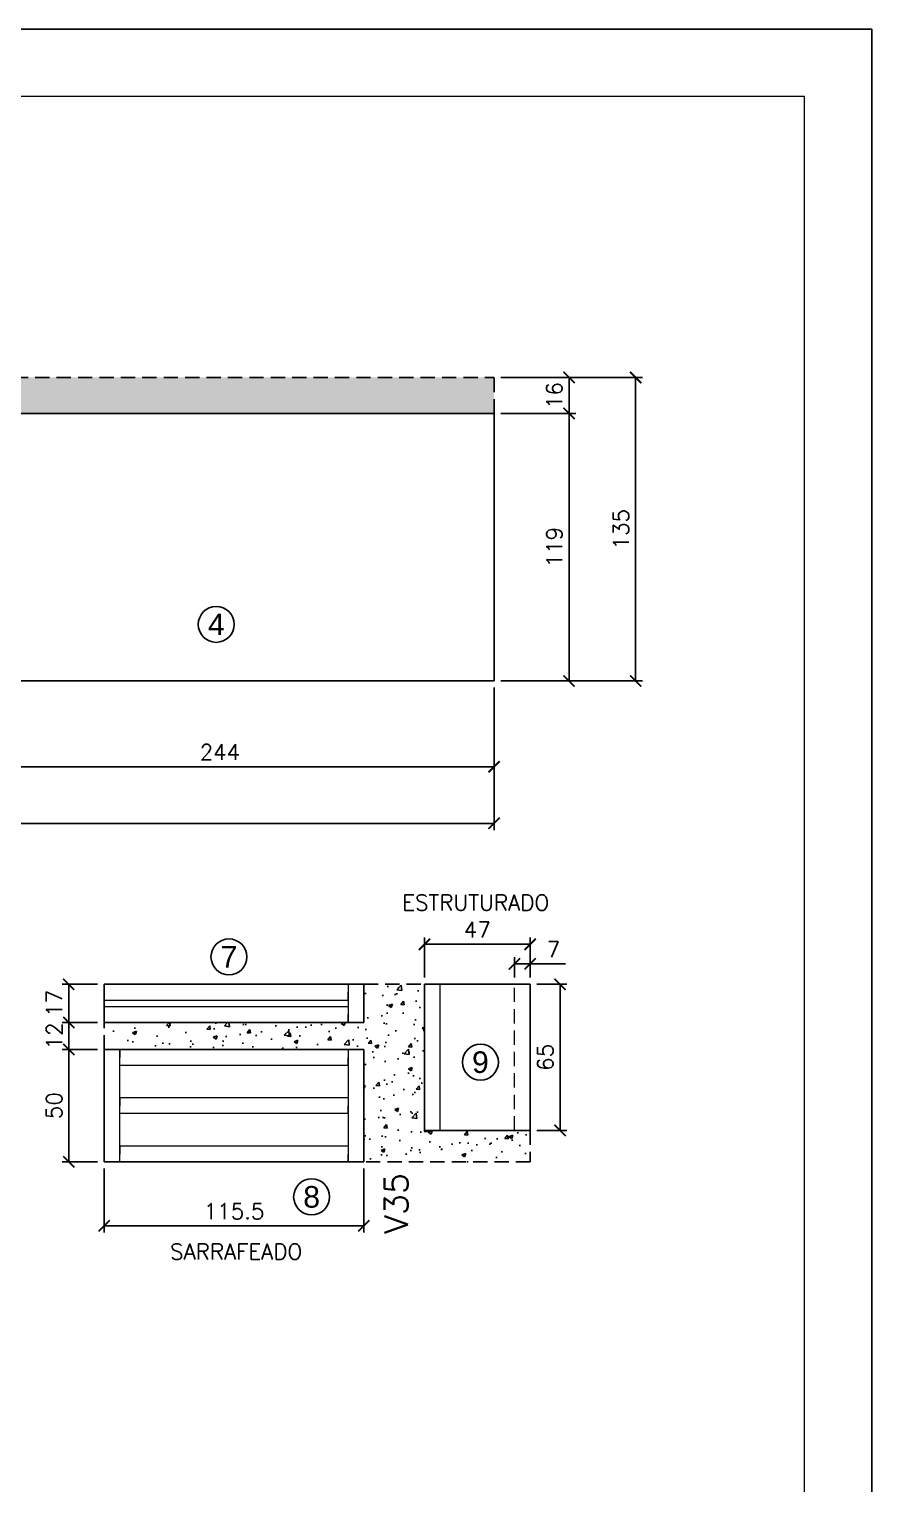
# Model space of a CAD drawing. Extents: x -23436 to 4767, y -4638 to 9755.
# Drawn here: x -19566 to -19191, y 5635 to 6282 of the extents above; entities that cross this region are included whole.
import ezdxf
from ezdxf.enums import TextEntityAlignment as Align

# ---------------------------------------------------------------- set-up
doc = ezdxf.new("R2010")
doc.units = 0
doc.header["$PDMODE"] = 2
doc.header["$PDSIZE"] = 10
doc.linetypes.add('HIDDEN', pattern=[9.525, 6.35, -3.175])
doc.layers.get('0').update_dxf_attribs({"lineweight": 13})
doc.layers.get('Defpoints').update_dxf_attribs({"lineweight": 13})
for name, color, linetype in [('Concreto', 250, 'HIDDEN'), ('Cota', 4, 'Continuous'), ('MB Logo', 255, 'Continuous'), ('Painéis', 200, 'Continuous'), ('Romaneio', 10, 'Continuous')]:
    doc.layers.add(name, color=color, linetype=linetype)
for name, color, linetype, lineweight in [('cotas', 4, 'Continuous', 13), ('FOLHA MB', 7, 'Continuous', 13), ('Sarr 2.2x7', 40, 'Continuous', 9), ('Texto Seção', 7, 'Continuous', 15)]:
    doc.layers.add(name, color=color, linetype=linetype, lineweight=lineweight)
doc.layers.add('Laje_Perimetro', color=7, linetype='Continuous', plot=False)
doc.styles.add('ARIAL', font='arial.ttf', dxfattribs={"oblique": 15, "height": 25})
doc.styles.add('REGUA-120', font='ROMANS.shx', dxfattribs={"height": 15})
doc.styles.add('ROMANS', font='romans.shx')
doc.dimstyles.new('Cota Paínel', dxfattribs={"dimtxt": 7, "dimasz": 5, "dimexe": 3, "dimexo": 3, "dimgap": 3, "dimtad": 1, "dimdec": 1, "dimzin": 12, "dimdsep": 46, "dimtxsty": 'ROMANS', "dimblk": 'ARCHTICK', "dimcen": 0, "dimclrd": 4, "dimclre": 4, "dimclrt": 1, "dimadec": 1, "dimazin": 3, "dimtfac": 1, "dimtdec": 1, "dimtmove": 0, "dimatfit": 3, "dimldrblk": 'OBLIQUE', "dimfxl": 1, "dimtolj": 1, "dimtzin": 12, "dimarcsym": 0})
doc.dimstyles.new('PAINEL', dxfattribs={"dimtxt": 7, "dimasz": 5, "dimexe": 3, "dimexo": 3, "dimgap": 3, "dimtad": 1, "dimdec": 1, "dimzin": 12, "dimdsep": 46, "dimtxsty": 'ROMANS', "dimblk": 'ARCHTICK', "dimcen": 0, "dimclrd": 4, "dimclre": 4, "dimclrt": 1, "dimadec": 1, "dimazin": 3, "dimtfac": 1, "dimtdec": 1, "dimtmove": 0, "dimatfit": 3, "dimldrblk": 'OBLIQUE', "dimfxl": 1, "dimtolj": 1, "dimtzin": 12, "dimarcsym": 0})
pattern_1 = [(50, (-4755.02, -1150), (17.931505, -1.568803), [1.875, -20.625]), (355, (-4755.02, -1150), (-3.468783, 18.804803), [1.5, -16.5]), (100.45144, (-4753.526, -1150.13), (14.462721, 17.236), [1.593505, -17.528553]), (46.1842, (-4755.02, -1145), (26.681033, -4.137982), [2.8125, -30.9375]), (96.63564, (-4752.797, -1145.345), (23.36655, 24.352965), [2.39026, -26.292844]), (351.18416, (-4755.02, -1145), (23.36655, 24.352965), [2.25, -24.75]), (21, (-4752.52, -1146.25), (14.922676, -10.065472), [1.875, -20.625]), (326, (-4752.52, -1146.25), (6.082883, 18.128751), [1.5, -16.5]), (71.45144, (-4751.277, -1147.089), (21.00556, 8.063279), [1.593505, -17.528553]), (37.5, (-4755.0204, -1150), (0.3039964, 8.3223463), [0, -16.3, 0, -16.75, 0, -16.5625]), (7.5, (-4755.02, -1150), (6.5767384, 9.860293), [0, -9.55, 0, -15.925, 0, -6.3125]), (327.5, (-4760.5954, -1150), (13.345561, -0.5638718), [0, -6.25, 0, -19.5, 0, -25.875]), (317.5, (-4763.095, -1150), (14.579654, 2.5026246), [0, -8.125, 0, -12.95, 0, -18.375])]

# ---------------------------------------------------------------- blocks, each defined once
blk = doc.blocks.new('A$C169d8357')
at = {"layer": 'FOLHA MB', "color": 1}
for points in [[(0, 1199.94), (0, 149.94), (1485.02, 149.94), (1485.02, 1199.94)], [(70, 1169.94), (70, 179.94), (1455.02, 179.94), (1455.02, 1169.94)]]:
    blk.add_lwpolyline(points, close=True, dxfattribs=at)
blk = doc.blocks.new('_ArchTick')
at = {"color": 0, "linetype": 'ByBlock', "const_width": 0.15}
blk.add_lwpolyline([(-0.5, -0.5), (0.5, 0.5)], dxfattribs=at)
blk = doc.blocks.new('*D164')
at = {"layer": 'Cota', "color": 4, "lineweight": -2, "transparency": 16777216}
for p, q in [((-19603.45, 5989.26), (-19603.45, 5951.08)), ((-19359.45, 5989.26), (-19359.45, 5951.08)), ((-19603.45, 5954.08), (-19359.45, 5954.08))]:
    blk.add_line(p, q, dxfattribs=at)
at = {"layer": 'Defpoints', "color": 0, "transparency": 16777216}
for p in [(-19603.45, 5992.26), (-19359.45, 5992.26), (-19359.45, 5954.08)]:
    blk.add_point(p, dxfattribs=at)
at = {"layer": 'Cota', "color": 4, "lineweight": -2, "transparency": 16777216, "xscale": 5, "yscale": 5, "zscale": 5, "rotation": 180}
blk.add_blockref('_ArchTick', (-19603.45, 5954.08), dxfattribs=at)
at = {"layer": 'Cota', "color": 4, "lineweight": -2, "transparency": 16777216, "xscale": 5, "yscale": 5, "zscale": 5}
blk.add_blockref('_ArchTick', (-19359.45, 5954.08), dxfattribs=at)
at = {"layer": 'Cota', "color": 1, "transparency": 16777216, "insert": (-19481.45, 5960.58), "char_height": 7, "attachment_point": 5, "style": 'ROMANS'}
blk.add_mtext('\\A1;244', dxfattribs=at)
blk = doc.blocks.new('_OBLIQUE')
at = {"color": 0, "linetype": 'ByBlock', "lineweight": -2}
for p, q in [((0, 0), (-1, 0)), ((-0.5, -0.5), (0.5, 0.5))]:
    blk.add_line(p, q, dxfattribs=at)
blk = doc.blocks.new('*D165')
at = {"layer": 'cotas', "color": 4, "lineweight": -2, "transparency": 16777216}
for p, q in [((-19535.91, 5857.28), (-19551.68, 5857.28)), ((-19548.68, 5840.28), (-19548.68, 5857.28)), ((-19535.91, 5840.28), (-19551.68, 5840.28))]:
    blk.add_line(p, q, dxfattribs=at)
at = {"layer": 'Defpoints', "color": 0, "transparency": 16777216}
for p in [(-19548.68, 5857.28), (-19532.91, 5857.28), (-19532.91, 5840.28)]:
    blk.add_point(p, dxfattribs=at)
at = {"layer": 'cotas', "color": 4, "lineweight": -2, "transparency": 16777216, "xscale": 5, "yscale": 5, "zscale": 5}
for p, rotation in [((-19548.68, 5857.28), 90), ((-19548.68, 5840.28), 270)]:
    blk.add_blockref('_ArchTick', p, dxfattribs=dict(at, rotation=rotation))
at = {"layer": 'cotas', "color": 1, "transparency": 16777216, "insert": (-19555.18, 5848.78), "char_height": 7, "attachment_point": 5, "rotation": 90, "style": 'ROMANS'}
blk.add_mtext('\\A1;17', dxfattribs=at)
blk = doc.blocks.new('*D166')
at = {"layer": 'cotas', "color": 4, "lineweight": -2, "transparency": 16777216}
for p, q in [((-19535.91, 5840.28), (-19551.68, 5840.28)), ((-19548.68, 5828.28), (-19548.68, 5840.28)), ((-19535.91, 5828.28), (-19551.68, 5828.28))]:
    blk.add_line(p, q, dxfattribs=at)
at = {"layer": 'Defpoints', "color": 0, "transparency": 16777216}
for p in [(-19548.68, 5840.28), (-19532.91, 5840.28), (-19532.91, 5828.28)]:
    blk.add_point(p, dxfattribs=at)
at = {"layer": 'cotas', "color": 4, "lineweight": -2, "transparency": 16777216, "xscale": 5, "yscale": 5, "zscale": 5}
for p, rotation in [((-19548.68, 5840.28), 90), ((-19548.68, 5828.28), 270)]:
    blk.add_blockref('_ArchTick', p, dxfattribs=dict(at, rotation=rotation))
at = {"layer": 'cotas', "color": 1, "transparency": 16777216, "insert": (-19555.18, 5834.28), "char_height": 7, "attachment_point": 5, "rotation": 90, "style": 'ROMANS'}
blk.add_mtext('\\A1;12', dxfattribs=at)
blk = doc.blocks.new('*D167')
at = {"layer": 'cotas', "color": 4, "lineweight": -2, "transparency": 16777216}
for p, q in [((-19535.91, 5828.28), (-19551.68, 5828.28)), ((-19548.68, 5828.28), (-19548.68, 5778.28)), ((-19535.91, 5778.28), (-19551.68, 5778.28))]:
    blk.add_line(p, q, dxfattribs=at)
at = {"layer": 'Defpoints', "color": 0, "transparency": 16777216}
for p in [(-19532.91, 5828.28), (-19548.68, 5778.28), (-19532.91, 5778.28)]:
    blk.add_point(p, dxfattribs=at)
at = {"layer": 'cotas', "color": 4, "lineweight": -2, "transparency": 16777216, "xscale": 5, "yscale": 5, "zscale": 5}
for p, rotation in [((-19548.68, 5828.28), 90), ((-19548.68, 5778.28), 270)]:
    blk.add_blockref('_ArchTick', p, dxfattribs=dict(at, rotation=rotation))
at = {"layer": 'cotas', "color": 1, "transparency": 16777216, "insert": (-19555.18, 5803.28), "char_height": 7, "attachment_point": 5, "rotation": 90, "style": 'ROMANS'}
blk.add_mtext('\\A1;50', dxfattribs=at)
blk = doc.blocks.new('*D173')
at = {"layer": 'Cota', "color": 4, "lineweight": -2, "transparency": 16777216}
for p, q in [((-19356.45, 6111.26), (-19323.12, 6111.26)), ((-19326.12, 6111.26), (-19326.12, 5992.26)), ((-19356.45, 5992.26), (-19323.12, 5992.26))]:
    blk.add_line(p, q, dxfattribs=at)
at = {"layer": 'Defpoints', "color": 0, "transparency": 16777216}
for p in [(-19359.45, 6111.26), (-19359.45, 5992.26), (-19326.12, 5992.26)]:
    blk.add_point(p, dxfattribs=at)
at = {"layer": 'Cota', "color": 4, "lineweight": -2, "transparency": 16777216, "xscale": 5, "yscale": 5, "zscale": 5}
for p, rotation in [((-19326.12, 6111.26), 90), ((-19326.12, 5992.26), 270)]:
    blk.add_blockref('_ArchTick', p, dxfattribs=dict(at, rotation=rotation))
at = {"layer": 'Cota', "color": 1, "transparency": 16777216, "insert": (-19332.62, 6051.76), "char_height": 7, "attachment_point": 5, "rotation": 90, "style": 'ROMANS'}
blk.add_mtext('\\A1;119', dxfattribs=at)
blk = doc.blocks.new('*D174')
at = {"layer": 'Cota', "color": 4, "lineweight": -2, "transparency": 16777216}
for p, q in [((-19356.45, 6127.26), (-19323.12, 6127.26)), ((-19326.12, 6111.26), (-19326.12, 6127.26)), ((-19356.45, 6111.26), (-19323.12, 6111.26))]:
    blk.add_line(p, q, dxfattribs=at)
at = {"layer": 'Defpoints', "color": 0, "transparency": 16777216}
for p in [(-19359.45, 6127.26), (-19326.12, 6127.26), (-19359.45, 6111.26)]:
    blk.add_point(p, dxfattribs=at)
at = {"layer": 'Cota', "color": 4, "lineweight": -2, "transparency": 16777216, "xscale": 5, "yscale": 5, "zscale": 5}
for p, rotation in [((-19326.12, 6127.26), 90), ((-19326.12, 6111.26), 270)]:
    blk.add_blockref('_ArchTick', p, dxfattribs=dict(at, rotation=rotation))
at = {"layer": 'Cota', "color": 1, "transparency": 16777216, "insert": (-19332.62, 6119.26), "char_height": 7, "attachment_point": 5, "rotation": 90, "style": 'ROMANS'}
blk.add_mtext('\\A1;16', dxfattribs=at)
blk = doc.blocks.new('*D175')
at = {"layer": 'Cota', "color": 4, "lineweight": -2, "transparency": 16777216}
for p, q in [((-19356.45, 6127.26), (-19293.48, 6127.26)), ((-19296.48, 5992.26), (-19296.48, 6127.26)), ((-19356.45, 5992.26), (-19293.48, 5992.26))]:
    blk.add_line(p, q, dxfattribs=at)
at = {"layer": 'Defpoints', "color": 0, "transparency": 16777216}
for p in [(-19359.45, 6127.26), (-19296.48, 6127.26), (-19359.45, 5992.26)]:
    blk.add_point(p, dxfattribs=at)
at = {"layer": 'Cota', "color": 4, "lineweight": -2, "transparency": 16777216, "xscale": 5, "yscale": 5, "zscale": 5}
for p, rotation in [((-19296.48, 6127.26), 90), ((-19296.48, 5992.26), 270)]:
    blk.add_blockref('_ArchTick', p, dxfattribs=dict(at, rotation=rotation))
at = {"layer": 'Cota', "color": 1, "transparency": 16777216, "insert": (-19302.98, 6059.76), "char_height": 7, "attachment_point": 5, "rotation": 90, "style": 'ROMANS'}
blk.add_mtext('\\A1;135', dxfattribs=at)
blk = doc.blocks.new('*D176')
at = {"layer": 'Cota', "color": 4, "lineweight": -2, "transparency": 16777216}
for p, q in [((-19350.41, 5860.28), (-19350.41, 5869.37)), ((-19350.41, 5866.37), (-19343.41, 5866.37)), ((-19343.41, 5860.28), (-19343.41, 5869.37)), ((-19343.41, 5866.37), (-19327.75, 5866.37))]:
    blk.add_line(p, q, dxfattribs=at)
at = {"layer": 'Defpoints', "color": 0, "transparency": 16777216}
for p in [(-19343.41, 5866.37), (-19350.41, 5857.28), (-19343.41, 5857.28)]:
    blk.add_point(p, dxfattribs=at)
at = {"layer": 'Cota', "color": 4, "lineweight": -2, "transparency": 16777216, "xscale": 5, "yscale": 5, "zscale": 5, "rotation": 180}
blk.add_blockref('_ArchTick', (-19350.41, 5866.37), dxfattribs=at)
at = {"layer": 'Cota', "color": 4, "lineweight": -2, "transparency": 16777216, "xscale": 5, "yscale": 5, "zscale": 5}
blk.add_blockref('_ArchTick', (-19343.41, 5866.37), dxfattribs=at)
at = {"layer": 'Cota', "color": 1, "transparency": 16777216, "insert": (-19333.08, 5872.87), "char_height": 7, "attachment_point": 5, "style": 'ROMANS'}
blk.add_mtext('\\A1;7', dxfattribs=at)
blk = doc.blocks.new('*D177')
at = {"layer": 'Cota', "color": 4, "lineweight": -2, "transparency": 16777216}
for p, q in [((-19390.41, 5860.28), (-19390.41, 5878.08)), ((-19343.41, 5860.28), (-19343.41, 5878.08)), ((-19390.41, 5875.08), (-19343.41, 5875.08))]:
    blk.add_line(p, q, dxfattribs=at)
at = {"layer": 'Defpoints', "color": 0, "transparency": 16777216}
for p in [(-19343.41, 5875.08), (-19390.41, 5857.28), (-19343.41, 5857.28)]:
    blk.add_point(p, dxfattribs=at)
at = {"layer": 'Cota', "color": 4, "lineweight": -2, "transparency": 16777216, "xscale": 5, "yscale": 5, "zscale": 5, "rotation": 180}
blk.add_blockref('_ArchTick', (-19390.41, 5875.08), dxfattribs=at)
at = {"layer": 'Cota', "color": 4, "lineweight": -2, "transparency": 16777216, "xscale": 5, "yscale": 5, "zscale": 5}
blk.add_blockref('_ArchTick', (-19343.41, 5875.08), dxfattribs=at)
at = {"layer": 'Cota', "color": 1, "transparency": 16777216, "insert": (-19366.91, 5881.58), "char_height": 7, "attachment_point": 5, "style": 'ROMANS'}
blk.add_mtext('\\A1;47', dxfattribs=at)
blk = doc.blocks.new('*D178')
at = {"layer": 'Cota', "color": 4, "lineweight": -2, "transparency": 16777216}
for p, q in [((-19340.41, 5857.28), (-19327.13, 5857.28)), ((-19330.13, 5792.28), (-19330.13, 5857.28)), ((-19340.41, 5792.28), (-19327.13, 5792.28))]:
    blk.add_line(p, q, dxfattribs=at)
at = {"layer": 'Defpoints', "color": 0, "transparency": 16777216}
for p in [(-19343.41, 5857.28), (-19330.13, 5857.28), (-19343.41, 5792.28)]:
    blk.add_point(p, dxfattribs=at)
at = {"layer": 'Cota', "color": 4, "lineweight": -2, "transparency": 16777216, "xscale": 5, "yscale": 5, "zscale": 5}
for p, rotation in [((-19330.13, 5857.28), 90), ((-19330.13, 5792.28), 270)]:
    blk.add_blockref('_ArchTick', p, dxfattribs=dict(at, rotation=rotation))
at = {"layer": 'Cota', "color": 1, "transparency": 16777216, "insert": (-19336.63, 5824.78), "char_height": 7, "attachment_point": 5, "rotation": 90, "style": 'ROMANS'}
blk.add_mtext('\\A1;65', dxfattribs=at)
blk = doc.blocks.new('*D179')
at = {"layer": 'Cota', "color": 4, "lineweight": -2, "transparency": 16777216}
for p, q in [((-19532.91, 5775.28), (-19532.91, 5746.8)), ((-19417.41, 5775.28), (-19417.41, 5746.8)), ((-19532.91, 5749.8), (-19417.41, 5749.8))]:
    blk.add_line(p, q, dxfattribs=at)
at = {"layer": 'Defpoints', "color": 0, "transparency": 16777216}
for p in [(-19532.91, 5778.28), (-19417.41, 5778.28), (-19417.41, 5749.8)]:
    blk.add_point(p, dxfattribs=at)
at = {"layer": 'Cota', "color": 4, "lineweight": -2, "transparency": 16777216, "xscale": 5, "yscale": 5, "zscale": 5, "rotation": 180}
blk.add_blockref('_ArchTick', (-19532.91, 5749.8), dxfattribs=at)
at = {"layer": 'Cota', "color": 4, "lineweight": -2, "transparency": 16777216, "xscale": 5, "yscale": 5, "zscale": 5}
blk.add_blockref('_ArchTick', (-19417.41, 5749.8), dxfattribs=at)
at = {"layer": 'Cota', "color": 1, "transparency": 16777216, "insert": (-19475.16, 5756.3), "char_height": 7, "attachment_point": 5, "style": 'ROMANS'}
blk.add_mtext('\\A1;115.5', dxfattribs=at)
blk = doc.blocks.new('*D183')
at = {"layer": 'Cota', "color": 4, "lineweight": -2, "transparency": 16777216}
for p, q in [((-20077.95, 5989.26), (-20077.95, 5925.9)), ((-19359.45, 5989.26), (-19359.45, 5925.9)), ((-19359.45, 5928.9), (-20077.95, 5928.9))]:
    blk.add_line(p, q, dxfattribs=at)
at = {"layer": 'Defpoints', "color": 0, "transparency": 16777216}
for p in [(-20077.95, 5992.26), (-19359.45, 5992.26), (-20077.95, 5928.9)]:
    blk.add_point(p, dxfattribs=at)
at = {"layer": 'Cota', "color": 4, "lineweight": -2, "transparency": 16777216, "xscale": 5, "yscale": 5, "zscale": 5, "rotation": 180}
blk.add_blockref('_ArchTick', (-20077.95, 5928.9), dxfattribs=at)
at = {"layer": 'Cota', "color": 4, "lineweight": -2, "transparency": 16777216, "xscale": 5, "yscale": 5, "zscale": 5}
blk.add_blockref('_ArchTick', (-19359.45, 5928.9), dxfattribs=at)
at = {"layer": 'Cota', "color": 1, "transparency": 16777216, "insert": (-19718.7, 5935.4), "char_height": 7, "attachment_point": 5, "style": 'ROMANS'}
blk.add_mtext('\\A1;718.5', dxfattribs=at)

msp = doc.modelspace()

# ---------------------------------------------------------------- hatches: boundary and pattern name
at = {"layer": 'Concreto'}
h = msp.add_hatch(dxfattribs=at)
h.set_pattern_fill('AR-CONC', color=256, scale=2.5)
h.set_pattern_definition(pattern_1)
h.paths.add_polyline_path([(-19658.95, 6111.26), (-19359.45, 6111.26), (-19359.45, 6127.26), (-20077.95, 6127.26), (-20077.95, 6113.26), (-19680.95, 6113.26), (-19680.95, 6060.26), (-19658.95, 6060.26)])
h = msp.add_hatch(dxfattribs=at)
h.set_pattern_fill('AR-CONC', color=256, scale=2.5)
h.set_pattern_definition(pattern_1)
h.paths.add_polyline_path([(-19390.41, 5857.28), (-19417.41, 5857.28), (-19417.41, 5840.28), (-19532.91, 5840.28), (-19532.91, 5828.28), (-19417.41, 5828.28), (-19417.41, 5778.28), (-19343.41, 5778.28), (-19343.41, 5792.28), (-19390.41, 5792.28)])

# ---------------------------------------------------------------- linework, layer by layer
for p, q in [((-20077.95, 6127.26), (-19359.45, 6127.26)), ((-19359.45, 6111.26), (-19359.45, 6127.26)), ((-19417.41, 5857.28), (-19390.41, 5857.28)), ((-19532.91, 5828.28), (-19532.91, 5840.28)), ((-19343.41, 5792.28), (-19343.41, 5778.28)), ((-19343.41, 5778.28), (-19417.41, 5778.28))]:
    msp.add_line(p, q, dxfattribs=at)
at = {"layer": 'Laje_Perimetro'}
msp.add_lwpolyline([(-19191.38, 6282.26), (-20676.4, 6282.26), (-20676.4, 5232.26), (-19191.38, 5232.26)], close=True, dxfattribs=at)
at = {"layer": 'Painéis'}
for p, q in [((-19359.45, 6111.26), (-19658.95, 6111.26)), ((-19359.45, 6111.26), (-19359.45, 5992.26)), ((-19359.45, 5992.26), (-20077.95, 5992.26)), ((-19417.41, 5857.28), (-19532.91, 5857.28)), ((-19532.91, 5857.28), (-19532.91, 5840.28)), ((-19417.41, 5840.28), (-19417.41, 5857.28)), ((-19390.41, 5857.28), (-19390.41, 5792.28)), ((-19390.41, 5857.28), (-19343.41, 5857.28)), ((-19343.41, 5792.28), (-19343.41, 5857.28)), ((-19532.91, 5840.28), (-19417.41, 5840.28)), ((-19417.41, 5828.28), (-19532.91, 5828.28)), ((-19532.91, 5828.28), (-19532.91, 5778.28)), ((-19417.41, 5778.28), (-19417.41, 5828.28)), ((-19390.41, 5792.28), (-19343.41, 5792.28)), ((-19417.41, 5778.28), (-19532.91, 5778.28))]:
    msp.add_line(p, q, dxfattribs=at)
at = {"layer": 'Romaneio'}
for centre in [(-19483.06, 6017.42), (-19477.41, 5869.46), (-19365.55, 5822.65), (-19440.63, 5762.72)]:
    msp.add_circle(centre, 8, dxfattribs=at)
at = {"layer": 'Sarr 2.2x7', "color": 50}
for p, q in [((-19532.91, 5857.28), (-19532.91, 5853.78)), ((-19532.91, 5857.28), (-19424.41, 5857.28)), ((-19532.91, 5850.28), (-19532.91, 5853.78)), ((-19424.41, 5857.28), (-19420.91, 5857.28)), ((-19424.41, 5857.28), (-19424.41, 5840.28)), ((-19424.41, 5857.28), (-19424.41, 5853.78)), ((-19424.41, 5850.28), (-19424.41, 5853.78)), ((-19417.41, 5857.28), (-19420.91, 5857.28)), ((-19417.41, 5857.28), (-19417.41, 5840.28)), ((-19390.41, 5792.28), (-19390.41, 5857.28)), ((-19390.41, 5857.28), (-19386.91, 5857.28)), ((-19383.41, 5857.28), (-19386.91, 5857.28)), ((-19383.41, 5792.28), (-19383.41, 5857.28)), ((-19532.91, 5850.28), (-19424.41, 5850.28)), ((-19424.41, 5847.28), (-19532.91, 5847.28)), ((-19532.91, 5847.28), (-19532.91, 5843.78)), ((-19424.41, 5847.28), (-19424.41, 5843.78)), ((-19532.91, 5840.28), (-19532.91, 5843.78)), ((-19424.41, 5840.28), (-19532.91, 5840.28)), ((-19424.41, 5840.28), (-19424.41, 5843.78)), ((-19424.41, 5840.28), (-19420.91, 5840.28)), ((-19417.41, 5840.28), (-19420.91, 5840.28)), ((-19532.91, 5778.28), (-19532.91, 5828.28)), ((-19532.91, 5828.28), (-19529.41, 5828.28)), ((-19525.91, 5828.28), (-19529.41, 5828.28)), ((-19525.91, 5778.28), (-19525.91, 5828.28)), ((-19525.91, 5828.28), (-19525.91, 5824.78)), ((-19525.91, 5828.28), (-19424.41, 5828.28)), ((-19424.41, 5828.28), (-19420.91, 5828.28)), ((-19424.41, 5828.28), (-19424.41, 5778.28)), ((-19424.41, 5828.28), (-19424.41, 5824.78)), ((-19417.41, 5828.28), (-19420.91, 5828.28)), ((-19417.41, 5828.28), (-19417.41, 5778.28)), ((-19525.91, 5821.28), (-19525.91, 5824.78)), ((-19525.91, 5821.28), (-19424.41, 5821.28)), ((-19424.41, 5821.28), (-19424.41, 5824.78)), ((-19424.41, 5806.78), (-19525.91, 5806.78)), ((-19525.91, 5806.78), (-19525.91, 5803.28)), ((-19424.41, 5806.78), (-19424.41, 5803.28)), ((-19525.91, 5799.78), (-19525.91, 5803.28)), ((-19424.41, 5799.78), (-19525.91, 5799.78)), ((-19424.41, 5799.78), (-19424.41, 5803.28)), ((-19390.41, 5792.28), (-19386.91, 5792.28)), ((-19383.41, 5792.28), (-19386.91, 5792.28)), ((-19424.41, 5785.28), (-19525.91, 5785.28)), ((-19525.91, 5785.28), (-19525.91, 5781.78)), ((-19525.91, 5778.28), (-19525.91, 5781.78)), ((-19424.41, 5785.28), (-19424.41, 5781.78)), ((-19424.41, 5778.28), (-19424.41, 5781.78)), ((-19532.91, 5778.28), (-19529.41, 5778.28)), ((-19525.91, 5778.28), (-19529.41, 5778.28)), ((-19424.41, 5778.28), (-19525.91, 5778.28)), ((-19424.41, 5778.28), (-19420.91, 5778.28)), ((-19417.41, 5778.28), (-19420.91, 5778.28))]:
    msp.add_line(p, q, dxfattribs=at)
at = {"layer": 'Sarr 2.2x7', "linetype": 'HIDDEN'}
msp.add_line((-19350.41, 5792.28), (-19350.41, 5857.28), dxfattribs=at)

# ---------------------------------------------------------------- block references
at = {"layer": 'MB Logo'}
msp.add_blockref('A$C169d8357', (-20676.4, 5082.32), dxfattribs=at)

# ---------------------------------------------------------------- texts
at = {"layer": 'Painéis', "color": 1, "char_height": 7, "attachment_point": 5, "style": 'ROMANS'}
for s, insert in [('\\A1;ESTRUTURADO', (-19367.63, 5893.64)), ('\\A1;SARRAFEADO', (-19474.18, 5738.37))]:
    msp.add_mtext(s, dxfattribs=dict(at, insert=insert))
at = {"layer": 'Romaneio', "color": 0, "style": 'ARIAL'}
for s, p in [('4', (-19483.06, 6017.42)), ('7', (-19477.41, 5869.46)), ('9', (-19365.55, 5822.65)), ('8', (-19440.63, 5762.72))]:
    msp.add_text(s, height=9.6, dxfattribs=at).set_placement(p, align=Align.MIDDLE_CENTER)
at = {"layer": 'Texto Seção', "style": 'REGUA-120', "width": 1.05}
msp.add_text('V35', height=10.4, rotation=90, dxfattribs=at).set_placement((-19397.79, 5746.23))

# ---------------------------------------------------------------- dimensions: what is measured, and where the dimension line sits
at = {"layer": 'Cota'}
dim = msp.add_linear_dim(base=(-19326.12, 6127.26), p1=(-19359.45, 6111.26), p2=(-19359.45, 6127.26), angle=90, dimstyle='Cota Paínel', dxfattribs=at)
dim.commit()
dim.dimension.update_dxf_attribs({"geometry": '*D174', "text_midpoint": (-19326.12, 6119.26), "dimtype": 160})
for base, p1, p2, picture, middle in [((-19296.48, 6127.26), (-19359.45, 5992.26), (-19359.45, 6127.26), '*D175', (-19302.98, 6059.76)), ((-19326.12, 5992.26), (-19359.45, 6111.26), (-19359.45, 5992.26), '*D173', (-19332.62, 6051.76)), ((-19330.13, 5857.28), (-19343.41, 5792.28), (-19343.41, 5857.28), '*D178', (-19336.63, 5824.78))]:
    dim = msp.add_linear_dim(base=base, p1=p1, p2=p2, angle=90, dimstyle='Cota Paínel', dxfattribs=at)
    dim.commit()
    dim.dimension.update_dxf_attribs({"geometry": picture, "text_midpoint": middle})
for base, p1, p2, picture, middle in [((-20077.95, 5928.9), (-19359.45, 5992.26), (-20077.95, 5992.26), '*D183', (-19718.7, 5935.4)), ((-19343.41, 5875.08), (-19390.41, 5857.28), (-19343.41, 5857.28), '*D177', (-19366.91, 5881.58)), ((-19343.41, 5866.37), (-19350.41, 5857.28), (-19343.41, 5857.28), '*D176', (-19333.08, 5872.87)), ((-19417.41, 5749.8), (-19532.91, 5778.28), (-19417.41, 5778.28), '*D179', (-19475.16, 5756.3))]:
    dim = msp.add_linear_dim(base=base, p1=p1, p2=p2, dimstyle='Cota Paínel', dxfattribs=at)
    dim.commit()
    dim.dimension.update_dxf_attribs({"geometry": picture, "text_midpoint": middle})
dim = msp.add_linear_dim(base=(-19359.45, 5954.08), p1=(-19603.45, 5992.26), p2=(-19359.45, 5992.26), dimstyle='Cota Paínel', override={"dimtmove": 1}, dxfattribs=at)
dim.commit()
dim.dimension.update_dxf_attribs({"geometry": '*D164', "text_midpoint": (-19481.45, 5960.58)})
at = {"layer": 'cotas', "color": 2}
for base, p1, p2, picture, middle in [((-19548.68, 5857.28), (-19532.91, 5840.28), (-19532.91, 5857.28), '*D165', (-19555.18, 5848.78)), ((-19548.68, 5778.28), (-19532.91, 5828.28), (-19532.91, 5778.28), '*D167', (-19555.18, 5803.28))]:
    dim = msp.add_linear_dim(base=base, p1=p1, p2=p2, angle=90, dimstyle='PAINEL', override={"dimarcsym": 2}, dxfattribs=at)
    dim.commit()
    dim.dimension.update_dxf_attribs({"geometry": picture, "text_midpoint": middle})
dim = msp.add_linear_dim(base=(-19548.68, 5840.28), p1=(-19532.91, 5828.28), p2=(-19532.91, 5840.28), angle=90, dimstyle='PAINEL', override={"dimarcsym": 2}, dxfattribs=at)
dim.commit()
dim.dimension.update_dxf_attribs({"geometry": '*D166', "text_midpoint": (-19548.68, 5834.28), "dimtype": 160})

doc.saveas('drawing.dxf')
